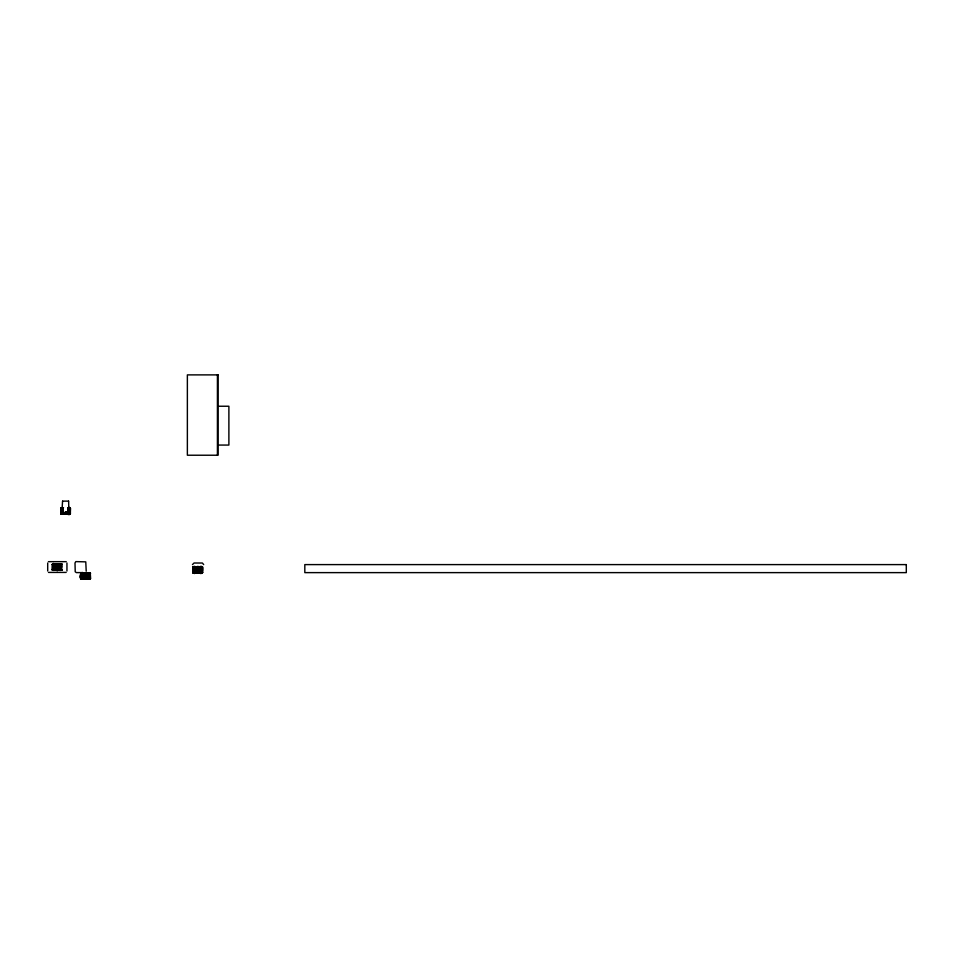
<?xml version="1.0" encoding="UTF-8"?>
<svg xmlns="http://www.w3.org/2000/svg" width="954" height="954" viewBox="0 0 954 954"><rect width="100%" height="100%" fill="white"/><g stroke="black" fill="none" stroke-linecap="round" stroke-linejoin="round"><path stroke-width="1.43" d="M54.616 566.64L54.151 563.862L54.593 569.621L53.364 570.265L54.211 570.265L53.341 563.85L53.388 570.182L52.625 570.182L52.375 569.621L61.283 569.729L61.545 564.136L61.223 570.265L61.915 569.729L60.758 570.253L61.855 569.621L61.485 570.23L61.521 563.897L52.947 563.85L52.446 570.015L53.937 570.23L54.927 567.105L54.473 564.196L53.376 563.874L54.235 564.494L54.628 569.729L53.925 570.17L54.128 564.196L53.209 563.85L52.494 564.494L52.625 570.134L61.903 569.812L52.303 569.621L52.947 570.265L52.315 569.669L53.126 570.265L53.841 569.621M53.603 569.621L55.404 570.075L55.833 564.196L52.601 563.957L61.807 564.112L52.303 564.494L52.375 569.908L53.197 570.206M55.225 570.253L55.63 563.862M58.635 570.265L58.635 563.85M60.746 569.621L60.138 570.23L60.042 567.427L58.611 567.356L58.743 564.291L61.628 564.47M61.736 564.494L61.235 563.862L61.33 570.206L60.03 570.253L59.494 564.494L60.806 563.886L60.269 570.194L60.09 564.386L61.378 563.862L61.39 564.494M82.116 578.47C77.465 580.807 83.344 565.674 83.427 576.264C83.26 578.112 82.151 579.746 84.381 578.983C85.097 572.46 82.032 577.957 82.39 579.102C81.436 566.187 85.574 576.788 82.271 579.114C81.484 577.79 80.41 571.374 84.143 572.758C84.071 576.765 84.918 576.049 84.262 572.698M84.262 579.102L84.441 575.763L83.988 579.114M84.489 576.133C85.085 585.649 84.322 569.872 84.489 578.47L84.739 576.693M89.378 578.565L90.487 578.625L88.662 579.102L89.426 579.114L89.497 572.722L88.698 573.33L88.722 578.565L89.652 579.114L90.558 578.529L90.26 572.794L90.344 578.935L80.935 578.47L89.974 579.102L90.332 572.853L80.935 573.33C77.787 579.09 84.322 581.558 83.451 575.942M195.57 569.884L195.117 572.686L194.151 573.044L196.047 572.853L196.488 567.07L193.209 566.748L195.391 567.165L195.105 572.686L193.638 573.044L202.165 572.996L202.498 566.974L193.209 566.748L195.129 566.807L195.355 569.788M201.747 572.519L202.57 572.4L200.841 572.996L200.638 570.277L199.291 570.253L197.609 568.56L196.56 569.383L195.916 573.008M202.355 566.795L201.401 566.628L202.57 567.177L201.58 566.652L201.497 573.02L202.498 572.686L199.243 573.032L199.279 566.628M201.389 567.272L201.33 566.628L201.449 573.008L199.624 572.4L199.398 566.974L201.449 566.628L202.558 567.165L202.498 572.686M60.841 570.122C63.87 563.432 57.276 560.916 58.063 567.928C57.645 577.957 52.208 557.041 54.342 566.604C52.947 576.896 56.715 563.122 53.662 564.267C54.354 562.991 52.959 566.724 53.937 569.729C54.068 571.184 54.342 565.317 54.271 564.494C53.937 561.834 54.306 571.983 54.45 569.92C54.044 571.935 53.305 562.204 54.378 564.112C51.588 561.131 55.404 569.156 54.211 570.265M58.146 563.85L58.874 570.265L60.555 570.265L59.697 569.729L60.03 564.196L61.831 564.196M60.507 564.494C58.647 560.463 61.485 577.075 59.553 567.415C57.323 562.765 64.204 564.422 60.281 563.862C58.134 565.507 61.366 574.785 59.959 567.356C59.637 566.151 60.376 563.432 60.436 563.921C59.446 565.006 60.662 571.935 60.388 569.621M60.746 564.494L60.615 563.886L60.042 564.494L60.007 567.105L60.734 563.85L60.794 570.265L59.708 567.105L60.722 563.85L60.615 564.446M83.356 575.942L82.521 579.114L83.332 576.037L82.056 572.698L83.081 573.139L83.165 578.47L82.127 579.114L82.664 572.722L83.177 575.453M90.308 572.841L89.545 572.698L90.308 572.841L90.022 579.102L90.26 572.794L80.959 573.187L90.403 572.925L86.635 573.235L86.695 575.035L86.731 572.758L87.029 579.114L86.79 576.657L86.826 578.565L89.449 579.102L88.734 578.47L88.77 573.139L90.558 573.33M87.279 572.698C87.78 583.705 88.984 569.884 89.378 573.235M198.647 567.165L198.826 569.121L199.04 566.628L198.921 569.288L199.648 566.628M201.067 566.974C200.781 565.591 201.413 582.238 201.33 566.748C201.044 566.08 200.101 568.894 200.364 570.253C202.57 574.88 198.873 573.914 200.531 566.628M53.484 569.621L53.77 570.23L54.187 564.386L54.7 567.189L53.937 570.265L54.139 567.141L55.809 567.189L55.678 564.386M56.334 570.265L56.167 567.928L56.071 570.253M83.296 576.359C82.819 580.115 82.366 580.247 82.974 576.359L82.581 579.102L82.771 575.989M86.778 572.698C87.72 574.451 81.746 577.814 82.736 573.235C81.925 571.005 83.081 576.228 82.926 575.679C82.282 571.172 83.201 572.865 83.356 575.858M84.739 579.078L84.799 576.765L84.858 578.565M89.545 572.698L89.366 579.078L88.674 578.47L88.722 575.989L88.722 578.565L89.569 579.054M87.959 576.037C89.903 582.918 87.565 576.49 88.245 573.139C91.524 570.42 87.088 580.747 89.139 573.235M199.362 572.972L199.028 569.681L198.957 572.972L196.476 573.044L196.119 566.652M200.376 566.628C199.147 571.78 201.711 578.291 201.151 566.914C198.611 576.013 202.844 559.426 199.958 569.693M54.295 564.112C54.295 562.562 54.295 569.013 54.402 570.003M55.678 569.729L55.857 564.494L55.916 566.604L57.932 566.068M59.1 570.265L58.564 564.291M65.719 514.087L65.611 512.191L65.492 514.051L66.422 514.111M82.235 573.33L82.104 572.698L82.056 579.078L82.831 579.102L82.354 578.47L82.08 579.114L82.938 576.037M84.31 578.565L84.453 575.989M86.337 572.698C86.683 575.977 84.691 572.984 86.564 572.698M196.154 572.972L196.488 567.272C196.56 573.795 194.568 564.828 193.185 566.759C190.883 576.156 197.991 574.38 194.902 566.628M199.851 566.628L199.1 569.61L199.195 567.165M198.802 573.032L198.635 570.766L196.882 570.766L198.921 570.373L199.028 572.4L199.064 569.693L200.734 569.753L201.366 566.628L200.4 566.974L200.078 569.693M60.627 569.621C59.172 572.376 59.899 563.063 60.639 563.921M200.853 566.807C201.187 582.071 200.388 566.509 200.245 569.884M54.712 570.265L55.022 563.862L54.915 570.265M59.732 570.253C58.23 566.354 60.817 559.533 60.209 570.194C58.456 569.753 59.16 565.603 59.22 563.969M61.02 564.172L61.76 564.172L61.128 563.945M61.974 513.574L61.438 514.123L70.119 514.015L70.155 508.017L68.199 508.243L68.211 513.479L70.334 513.801L60.901 513.741L64.717 513.574L64.323 514.123L64.562 513.479M70.381 513.526L70.417 508.255L69.737 507.707L69.773 514.087L70.346 513.717L69.725 514.111L70.393 513.586L69.427 514.063L70.417 513.562L69.308 514.111L69.666 507.707L70.417 508.291L70.179 513.979L60.794 513.479L61.605 513.681M82.116 578.661L81.054 578.839L82.509 578.983L82.926 576.121L84.369 576.037M83.809 575.858C83.403 565.817 83.189 586.126 84.346 576.216C83.058 577.122 82.247 568.942 83.678 575.858M83.594 579.042L83.535 572.722M86.814 576.621L86.778 579.114M89.378 572.698C85.121 573.664 91.453 581.022 87.959 578.923C86.456 576.753 88.615 571.446 88.579 572.722M88.579 579.078L88.901 572.877L88.722 575.727L87.052 575.763L88.603 575.453C89.175 567.093 89.497 580.449 89.247 578.47L89.223 578.625M88.71 575.656L88.376 573.139L89.282 572.96M196.56 569.383L196.488 567.272C196.727 572.782 195.117 565.865 195.606 572.972C192.517 575 196.011 564.136 194.127 567.272M198.826 570.552L198.647 572.603M199.648 573.032L199.183 569.788L200.03 566.628M200.364 570.253L200.698 572.495L200.352 569.884M195.308 569.383L195.236 567.272L194.151 566.628L194.103 572.853L193.245 572.937L192.946 572.4L202.487 572.615L202.272 566.724L200.567 566.748L201.33 566.628L200.793 572.686L200.65 569.884M201.401 566.974L202.272 566.736M55.833 567.105L55.857 569.621L55.881 567.403M58.349 566.712L58.194 564.291M60.543 569.92C59.458 566.748 60.984 559.807 60.09 566.891C61.175 559.127 58.862 568.989 59.816 563.886M61.712 507.707L60.794 508.315L61.605 507.826L61.342 513.956L61.378 507.719L63.524 507.707L61.438 508.339L63.012 508.243L62.475 514.111L63.393 513.479M70.369 508.232L68.187 508.243L69.308 507.707L68.294 508.339L68.366 513.86L70.298 513.634M82.712 578.756C77.739 569.097 84.56 574.32 90.38 573.247M83.046 572.722C82.724 573.688 82.533 571.017 82.974 575.453L82.891 573.235L82.891 575.453M84.512 576.24L84.489 578.47L84.346 576.216M86.981 575.56L87.017 573.33L87.279 579.114M89.032 578.565L88.364 578.661L88.698 576.216L87.088 576.121L87.84 579.102M196.751 566.652C197.12 571.804 195.105 565.185 198.79 566.628M199.016 569.61L198.837 567.165M200.817 572.686L200.722 570.087L199.04 569.836A1.276 1.276 0 0 0 197.132 568.727L196.703 569.097M202.248 572.472L193.245 572.937M58.158 570.253L58.731 564.386M87.363 578.565L87.017 575.679L88.674 575.536L88.603 573.235L88.555 575.763L88.436 573.33L87.816 575.942L88.448 579.078M198.957 570.289L199.028 572.4L199.052 569.92L199.958 573.044M200.364 569.693L201.211 567.034M57.681 565.901L57.932 563.862M84.966 579.114L84.942 576.896M86.313 574.749L86.444 573.235M88.162 576.037L89.008 579.114L88.639 576.037M196.774 572.972L196.429 569.884L197.239 573.044M198.802 567.272L198.873 569.204L198.349 566.628M200.519 572.972L200.531 570.289M201.389 567.117L202.391 567.022M54.855 563.969L55.177 569.729M57.001 570.146L56.381 568.107L56.536 570.253M57.61 564.386C56.68 567.272 57.681 560.797 57.598 565.865L57.812 564.386M60.758 570.265L60.09 567.141L60.555 570.265L59.744 567.415L59.863 569.621L60.09 567.058M82.712 578.565L83.093 575.942L83.034 578.756L82.259 579.102L82.819 573.235L82.867 578.47L82.187 578.923M82.831 573.33C81.71 576.967 86.218 577.206 83.594 572.758M83.535 579.078L83.94 575.942M85.633 579.078C86.099 574.773 84.155 579.865 86.564 579.102M87.565 575.763L88.066 572.758M88.162 575.763L88.901 572.96L90.141 572.77M195.165 566.628L195.439 572.972M197.645 572.972L197.156 570.969M197.43 572.972L197.872 566.628M200.078 572.972L200.209 566.628M55.022 570.253L55.654 567.272L55.01 563.969M59.208 570.253L58.432 567.225L59.088 563.921M84.274 578.47L84.548 576.359M195.773 573.044L196.476 569.884L196.321 572.495M54.139 566.974L55.821 567.105L55.857 569.621L55.916 567.511M57.932 570.253L58.063 567.928L58.003 569.729M58.313 567.511L58.385 569.621L58.003 564.291M65.957 514.111L65.993 512.131M86.754 576.693L86.099 579.102M86.754 575.107L86.826 573.235L86.814 575.19M195.355 569.884C195.892 574.535 193.745 572.042 194.998 572.972M196.87 572.495L196.464 569.92L196.679 572.495M61.151 514.051L60.829 508.16L63.036 507.969M81.293 579.042L81.579 573.044L80.935 573.306L81.579 572.698L81.949 579.114M84.31 575.763L84.31 573.235M84.739 572.722L84.799 575.035C83.797 570.337 86.683 574.427 85.359 574.678L85.86 572.698M87.422 576.359L87.017 578.47L87.84 572.698M196.965 573.008L197.025 570.886A1.276 1.276 0 0 0 199.028 569.836L199.028 572.4L199.124 569.884M54.95 567.511L54.497 570.253M55.225 563.862L55.702 566.843L55.499 564.386M56.417 569.729L56.644 568.25L56.858 570.265M57.419 564.386L56.954 565.782L57.228 563.862M58.552 569.729L59.386 563.862M58.969 566.604L58.79 564.494L58.516 566.736L59.291 566.604L59.589 563.921M59.601 569.729L59.685 567.511C60.4 573.628 59.53 568.584 60.114 564.386M65.611 512.191L65.492 514.051M69.511 507.933L70.369 508.136L68.151 507.731M86.564 573.33L86.48 574.845L86.099 572.698M86.981 576.24L87.637 579.102M87.363 573.235L87.064 575.727L87.923 575.453L88.233 572.758M88.269 578.47L88.317 576.359C88.829 580.449 88.805 579.591 88.662 576.192M195.272 567.165L195.284 572.972M195.916 566.652L196.25 569.693L196.321 567.165M197.454 572.603L197.108 570.933A1.276 1.276 0 0 1 197.132 568.727L197.192 566.652M198.575 566.628L198.492 568.775L198.11 566.628M199.374 572.495L199.076 569.967L199.207 572.603M202.331 567.046L201.616 566.628M202.129 572.412L201.759 572.71M53.829 564.005L54.139 566.891L54.056 563.886M67.698 514.111C70.131 516.996 66.911 506.514 70.107 507.945M200.769 572.495L200.734 570.003L200.865 572.603L200.71 570.146L199.171 570.134L199.231 572.4L199.613 570.289M54.342 570.253L55.046 567.105L54.414 563.886M67.388 513.574L70.31 513.753L60.925 513.86L63.024 513.574L62.869 508.148L61.915 507.707L62.773 514.087L61.903 513.717M87.84 575.763L88.448 572.722M195.129 572.972L195.439 570.289L196.464 569.884M198.992 569.49L199.028 567.272L199.052 569.753L199.935 569.383L199.696 567.165M54.211 566.843C54.95 567.034 53.889 571.995 53.603 569.729M55.499 569.729L55.773 567.272L54.199 567.356M59.899 569.729C61.998 565.507 56.381 569.323 58.588 564.494L58.731 569.729M62.332 508.339L60.996 507.886L63.298 507.969M81.293 572.758L80.947 573.33L81.615 573.223M89.032 573.235L88.34 573.235L88.531 578.565L88.424 576.359M192.458 564.601L194.056 563.003L202.391 563.027L203.679 564.601M194.115 572.913C196.285 574.725 194.735 564.196 194.699 566.652C194.27 566.736 193.745 575.966 195.045 572.4C193.829 575.357 193.865 563.409 194.831 567.272M196.142 572.495L196.417 569.967L195.153 570.253M199.374 567.165L199.219 569.455M54.736 566.64L54.628 564.386L54.867 566.64M61.02 570.265L61.927 569.621L52.804 570.253M70 507.778C66.971 504.916 69.296 517.915 69.511 513.92M82.771 575.811C82.223 567.88 83.308 577.051 82.354 578.816M83.296 575.453L83.392 573.235L83.427 575.453M194.974 572.495C193.483 576.943 195.868 565.961 194.139 566.628M200.209 570.289L200.388 572.972M200.614 567.165L200.483 569.788L201.246 566.652L200.507 572.686L201.151 572.746M201.747 567.272C203.941 567.666 201.115 575.417 202.51 572.615M55.32 567.475L55.642 569.621M67.138 514.123L66.685 513.574M90.213 578.47L80.935 578.47L82.032 578.708M82.831 576.192L84.274 576.264L84.071 578.47L83.892 576.359M88.233 575.608L88.495 573.33L88.615 575.453M193.853 572.889L193.137 572.4L193.268 566.712L202.355 566.843L193.626 567.153M195.904 570.289L196.083 572.4L196.262 570.134M199.195 569.693L199.434 567.272L199.613 569.383M202.069 566.64L202.033 567.272M86.862 576.538L86.79 578.47L86.909 576.443M198.873 570.468L199.016 572.495M56.226 566.127L55.833 563.85L56.167 566.187L56.775 563.886M57.991 567.988L57.812 569.729M58.385 569.621L58.349 567.403M65.111 513.574L65.134 512.095L64.598 514.087M84.393 575.656L84.858 573.235M84.87 574.964L85.252 573.235M194.485 572.4L194.664 572.782M196.524 569.49L196.488 567.272L196.441 569.693M196.87 568.906L196.87 567.165M197.251 572.603L197.561 571.1L197.645 572.4M199.028 572.4L199.124 570.051L199.231 572.4M55.32 566.64L55.642 564.494M61.974 508.339C63.62 506.669 59.911 508.84 61.306 507.755M69.26 507.707C68.354 506.061 69.916 516.388 68.39 513.574C69.988 516.567 67.662 506.789 69.344 507.79M194.58 567.272L194.163 566.628L194.831 566.748M196.488 567.272L196.5 569.61L196.285 567.272L196.405 569.586L195.153 569.61M53.102 563.981L52.303 564.458L53.674 563.85L52.303 564.41L53.209 563.945L52.899 570.242M61.509 563.957L53.209 563.85M69.618 513.991L70.179 513.502M90.022 578.518L80.935 578.529L81.829 579.054M193.745 572.937L192.946 572.4L193.567 573.032L192.958 572.4L202.391 572.4M59.565 570.253L59.434 567.511M86.444 578.565L86.397 577.003L86.337 579.102M88.233 579.042L88.066 576.359M195.439 569.466L195.212 566.652M200.209 573.032L199.827 569.884M56.417 564.386L56.381 566.008L56.56 563.921M84.966 572.698L85.013 574.845L85.395 573.33M62.69 514.111C63.131 497.666 60.889 517.664 62.952 513.765C59.959 515.72 60.627 506.717 61.39 507.826M56.823 568.31L56.62 569.729M57.407 565.805L57.467 564.494L57.502 565.829M58.277 566.509L58.79 564.494M86.039 574.654L86.051 573.235M197.466 571.076L197.406 572.4L197.371 571.052M198.456 567.165L198.241 568.644L198.253 567.165M81.627 572.71L80.935 573.282L81.937 572.865M193.638 566.783C191.766 568.656 194.711 562.765 193.59 572.495M196.285 572.4L196.476 569.943M199.398 569.383L199.231 567.272L199.446 569.61M52.947 564.291L52.72 564.446M55.439 569.621L55.57 567.475L54.163 567.38M61.748 569.717L61.306 569.717M65.015 513.479L64.824 514.123M193.543 566.819L193.543 573.008L193.292 572.4M196.083 572.4L196.083 570.289M197.061 572.603L196.643 570.468M199.267 569.693L199.434 567.272M54.032 569.621L53.412 570.253M54.998 566.64L55.177 564.386M56.381 568.107L56.298 569.621L55.952 567.606L56.036 569.729M57.228 570.23L57.932 568.047M57.765 565.949L57.932 564.494L58.003 566.127M59.291 567.511L59.208 569.729M62.523 513.574L62.01 514.111L62.749 513.991M65.909 513.574L65.802 512.179L66.196 514.111M83.582 575.453L83.809 573.235M85.86 579.078L86.158 577.11M87.923 576.359L87.84 578.565L87.863 575.489M195.689 569.788L195.487 566.628M197.025 570.886L196.715 572.4M197.872 573.032L198.36 570.969L198.349 573.032M199.696 569.884L199.708 572.603M54.39 564.386L53.853 563.969M56.167 567.928L56.226 569.729M56.918 565.794L57.001 563.969M58.277 567.606L58.373 569.729M67.984 513.479L68.891 513.574M85.562 574.63L85.633 572.722M197.108 568.727L197.645 566.652M198.921 570.373L198.802 572.4L198.766 570.623M61.891 507.981C60.579 515.935 61.199 513.538 61.891 513.824M84.548 575.453L84.489 573.33L84.465 575.906L84.489 573.33L84.739 575.107M196.596 569.288L196.5 567.165M59.697 569.621L59.947 563.886M82.867 578.47C84.703 574.558 81.066 576.156 83.809 578.565M82.962 578.565L82.438 579.078L83.01 578.661M88.424 575.453C86.265 574.225 90.272 571.684 88.746 573.139M200.257 569.693L200.257 567.07L201.199 566.628M55.153 566.64L55.332 564.386M58.909 564.291L59.386 570.253M59.78 564.196L60.352 563.969L59.744 567.415M83.737 575.453L83.964 573.235M88.018 579.102L87.768 576.359M88.269 573.33L88.197 575.453L88.269 573.33L89.223 572.722M195.701 569.466L195.82 567.165M199.768 570.289L199.553 572.603M200.936 572.4C200.209 575.608 201.187 560.547 200.328 569.383M52.84 564.196L52.387 564.219M81.078 573.306L81.579 572.817M88.805 573.235L89.211 573.104M200.793 567.165L200.722 569.586M88.352 573.235L88.996 572.96M200.853 566.7L200.602 567.272M59.732 564.494L59.887 566.604M198.706 570.695L198.575 573.032M80.947 573.282L81.007 573.068M194.258 573.032L194.258 572.4L194.592 573.032M62.272 513.86L61.986 507.707L62.678 508.243M83.892 575.453L83.988 572.698M87.601 576.359L87.529 578.565L87.41 576.037M196.107 569.788L196.142 567.165M85.156 578.47L84.87 576.836M68.449 507.731L69.129 508.148M57.586 568.25L57.61 569.729M66.196 513.479L66.088 512.095L66.303 513.574M62.117 508.22L62.105 508.303M56.811 569.729L57.407 568.31L57.419 569.729M85.872 573.33L85.753 574.618L85.633 573.33M85.252 578.565C86.063 574.678 86.194 580.998 86.48 576.955L86.564 578.47M196.965 566.652L197.025 568.775L198.062 567.165M85.013 574.845L85.156 573.33L85.18 574.749M197.025 568.775L197.061 567.165M64.347 513.574L64.168 514.087M86.218 571.231L85.765 561.858L75.807 561.608L75.008 563.003L75.223 571.816L76.403 572.603L81.949 572.627M61.783 514.099L61.497 514.123M87.196 576.192L87.422 575.453L87.219 578.47L87.208 576.276L88.615 576.347M53.615 564.446C53.674 560.988 53.162 573.068 54.008 569.824M61.259 508.16L61.151 508.1M81.615 578.577L81.018 578.768L81.746 578.768M52.923 569.717L52.303 569.621L52.995 570.063M61.342 513.956L60.806 513.526L61.39 514.087M81.853 578.684L81.007 578.756M81.615 578.661L81.46 578.577M193.4 572.722L193.59 572.853M52.709 569.729L52.947 569.621M61.163 513.765L61.426 513.574M81.531 579.078L81.293 578.756M62.523 508.339L62.034 507.707L62.69 507.707M68.449 514.087L68.473 513.574M82.843 575.679L82.831 572.698M64.168 513.574L63.524 514.111M65.254 513.479L65.421 512.179L65.504 513.574M85.395 578.47L85.276 577.087L85.633 578.47M87.172 575.858L87.637 572.698M192.946 572.483L193.113 572.71M64.001 513.574L63.715 514.111M195.964 572.603L195.737 570.289M53.651 570.253L53.984 570.003M68.974 507.945L68.211 508.339L69.105 507.707M59.053 564.386L59.291 566.604M61.569 569.908L61.33 570.242M193.197 566.962L193.745 566.748M195.808 572.603L195.582 570.289M200.602 569.538L199.1 569.61L200.555 569.419M63.56 513.479L63.393 514.087M59.208 564.386L59.434 566.604M195.653 572.603L195.439 570.289M88.674 578.47L88.483 576.264L88.794 578.565M195.51 572.603L195.308 570.289M62.749 507.886L62.153 507.707L62.559 501.124M82.569 573.33L82.259 572.698L82.879 572.877M194.366 567.272L194.222 566.628L194.759 567.165M52.565 569.955L52.875 570.206M65.707 513.574L65.707 512.191M86.051 578.565L85.848 577.182M63.25 513.574L62.916 514.087M61.795 569.979L61.02 570.063M53.388 564.005L53.484 564.494M201.568 572.865L201.389 572.4M201.425 566.748L201.926 567.165M61.438 508.053L61.199 507.898M53.555 570.075L54.223 570.003M80.995 573.127L81.412 573.223M59.983 566.7L58.456 566.843L60.03 566.64M200.853 572.853L200.245 572.495L201.258 573.008M83.666 578.565L83.582 576.359M87.923 575.453L88.126 573.33M61.068 507.91L61.593 507.743M87.434 575.679L87.017 573.33L87.243 575.608M194.127 567.117L193.412 567.081L202.176 566.855M68.664 513.574L69.129 513.681M60.281 570.253L60.484 570.075M197.418 566.652L197.275 568.644L197.263 567.165M198.11 573.032L198.229 571.017L198.456 572.495M88.65 575.465L88.734 573.33M68.771 507.969L68.652 501.124M67.221 513.574L67.591 514.123M87.768 575.453L87.804 573.33M54.295 567.475L54.259 569.729L54.318 564.494M61.128 570.134L61.724 570.075M58.898 569.729L58.969 567.511M195.773 566.628L195.904 569.383M68.783 507.826L68.223 508.243L68.879 507.826M55.153 567.475L55.332 569.729M199.672 569.466L199.541 567.165M54.867 567.475L55.022 569.729M54.628 569.729L54.736 567.475M200.209 569.383L200.245 567.165M59.053 569.729L59.231 567.475M195.558 569.466L195.665 567.165M199.863 572.603L199.935 570.289M88.984 579.114L88.34 578.47L89.127 579.042M56.226 564.386L55.952 566.509L55.857 564.386M197.192 569.049L198.325 569.049M48.415 561.667L66.231 561.667M55.63 570.253L56 567.69M68.748 514.051L68.426 513.86M56.465 565.949L56.62 564.386M66.148 572.412L48.499 572.412M58.79 566.604L58.588 564.494M199.291 569.419L199.231 567.272M197.466 568.584L197.454 567.165M197.895 570.778L196.81 570.003M198.062 572.495L197.752 571.112L198.253 572.495M218.061 406.237L228.888 406.237L228.888 445.065L218.061 445.065M62.714 501.124L68.509 501.124M54.187 566.7L55.726 566.759M60.09 566.891L58.54 567.105M57.025 568.334L57.228 569.621M85.657 577.182L85.872 578.47M197.645 567.272L198.241 568.644M194.58 566.652L195.093 567.07M56.727 568.286L57.001 569.621M67.841 513.574L68.306 514.087M55.439 564.494L55.547 566.64M56.811 564.386L57.121 565.77L57.001 564.494M200.006 570.253L199.982 572.4M199.851 567.165L200.078 569.383M58.659 567.475L58.79 569.621M195.975 567.165L196.214 569.466L196.083 567.272M87.613 573.33L87.601 575.453M83.88 578.47L83.737 576.359M84.25 575.858L84.274 573.33M198.492 568.775L198.349 567.272L198.408 568.727M86.337 578.47L86.039 577.146M197.872 567.272L198.146 568.608M57.228 564.494L57.312 565.794M87.1 576.144L87.219 578.47L87.148 576.216M65.898 512.155L65.969 513.479M87.971 573.33L88.066 575.453M86.337 573.33L86.397 574.797M83.427 576.359L83.523 578.47M58.158 564.494L58.23 566.426M199.362 570.277L199.434 572.4M196.285 567.272L196.357 569.514M58.588 569.621C57.001 566.342 61.998 566.628 60.042 569.729M197.848 571.112L197.872 572.4M198.325 570.981L198.575 572.4L198.575 570.826M84.512 575.56L84.489 573.33L84.489 575.679M55.857 564.494L55.881 566.712M55.821 567.141L55.857 569.621M84.93 573.33L84.93 574.904M217.417 374.886L217.417 455.225M66.947 563.003L66.947 571.017M47.7 563.003L47.7 571.017M58.182 567.773L58.158 569.621L58.122 567.845M56.071 564.494L56.047 566.342L56.071 564.494M84.703 573.33L84.679 575.19L84.703 573.33M56.548 568.202L56.524 569.621L56.548 568.202M56.107 567.845L56.071 569.621L56.107 567.845M198.146 571.052L198.11 572.4L198.05 571.076M56.763 564.494L56.727 565.829L56.763 564.494M87.219 573.33L87.148 575.584L87.219 573.33M87.422 573.33L87.339 575.489L87.422 573.33M196.941 567.272L196.81 568.966L196.941 567.272M218.061 374.886L187.366 374.886L187.366 455.225L218.061 455.225L218.061 374.886M906.3 564.601L304.815 564.601L304.815 572.627L906.3 572.627L906.3 564.601M84.155 575.489L84.071 573.33L84.202 575.489M84.679 576.621L84.703 578.47L84.679 576.621M197.275 568.644L197.168 567.272L197.192 568.679M198.706 568.966L198.575 567.272L198.647 568.906M196.81 568.966L196.715 567.272L196.751 569.037"/></g></svg>
